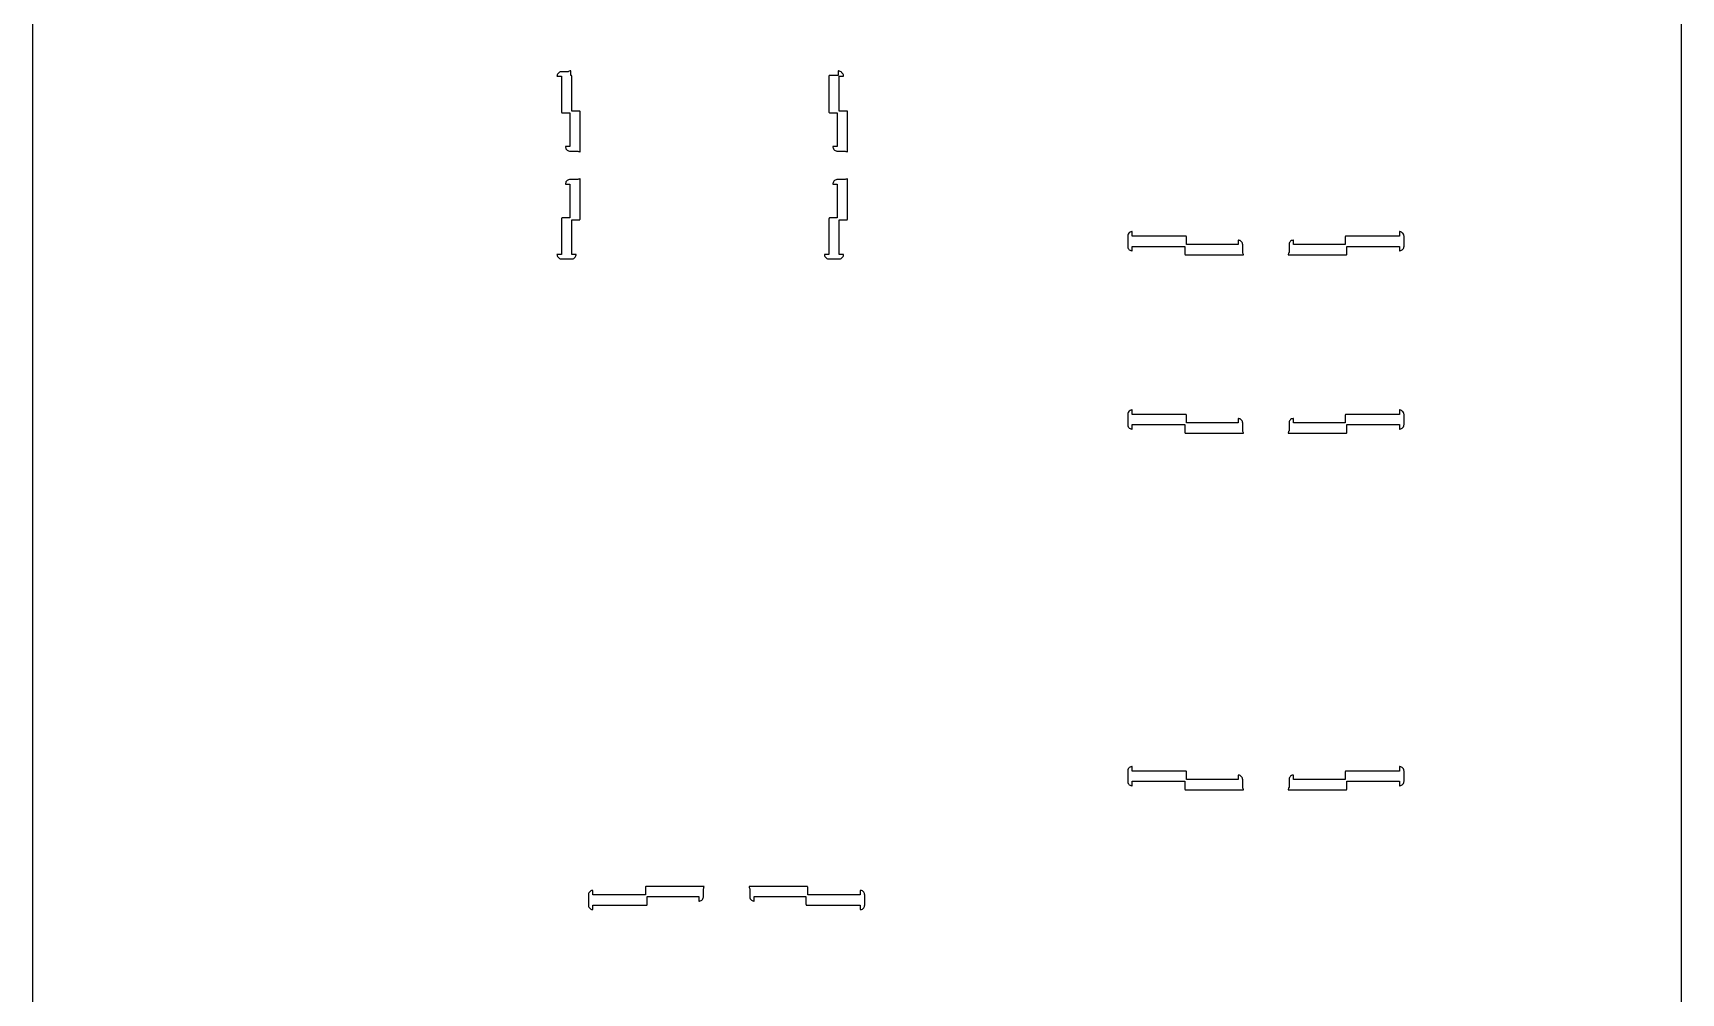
# Model space of a CAD drawing. Header units: millimetres. Extents: x 68 to 252, y 288 to 712.
# Drawn here: x 67.5 to 252.5, y 395.2 to 502.9 of the extents above; entities that cross this region are included whole.
import ezdxf

# ---------------------------------------------------------------- set-up
doc = ezdxf.new("R2010")
doc.units = ezdxf.units.MM

msp = doc.modelspace()

# ---------------------------------------------------------------- linework, layer by layer
for p, q in [((67.55, 287.55), (67.55, 712.45)), ((252.45, 712.45), (252.45, 287.55)), ((126.35, 498.11), (126.34, 498.06)), ((126.34, 498.06), (126.84, 498.06)), ((126.34, 498.06), (126.34, 498.06)), ((126.36, 498.21), (126.35, 498.11)), ((126.35, 498.11), (126.35, 498.11)), ((126.4, 498.3), (126.36, 498.21)), ((126.36, 498.21), (126.36, 498.21)), ((126.46, 498.38), (126.4, 498.3)), ((126.4, 498.3), (126.4, 498.3)), ((126.53, 498.45), (126.46, 498.38)), ((126.46, 498.38), (126.46, 498.38)), ((126.61, 498.5), (126.53, 498.45)), ((126.53, 498.45), (126.53, 498.45)), ((126.7, 498.54), (126.61, 498.5)), ((126.61, 498.5), (126.61, 498.5)), ((126.79, 498.56), (126.7, 498.54)), ((126.7, 498.54), (126.7, 498.54)), ((126.84, 498.56), (126.79, 498.56)), ((126.79, 498.56), (126.79, 498.56)), ((127.6, 498.56), (126.84, 498.56)), ((126.84, 498.06), (126.84, 494.06)), ((127.63, 498.59), (127.6, 498.56)), ((127.6, 498.56), (127.6, 498.56)), ((127.6, 498.56), (127.6, 498.56)), ((127.6, 498.56), (127.6, 498.56)), ((127.72, 498.63), (127.63, 498.59)), ((127.63, 498.59), (127.63, 498.59)), ((127.81, 498.65), (127.72, 498.63)), ((127.72, 498.63), (127.72, 498.63)), ((127.89, 498.66), (127.81, 498.65)), ((127.81, 498.65), (127.81, 498.65)), ((127.89, 498.16), (127.89, 498.66)), ((127.91, 498.16), (127.89, 498.16)), ((127.93, 498.16), (127.91, 498.16)), ((127.95, 498.15), (127.93, 498.16)), ((127.97, 498.13), (127.95, 498.15)), ((127.98, 498.12), (127.97, 498.13)), ((127.99, 498.1), (127.98, 498.12)), ((127.99, 498.08), (127.99, 498.1)), ((127.99, 498.06), (127.99, 498.08)), ((127.99, 494.16), (127.99, 498.06)), ((156.85, 498.1), (156.84, 498.08)), ((156.84, 498.08), (156.84, 498.06)), ((156.84, 498.06), (156.84, 494.06)), ((156.86, 498.12), (156.85, 498.1)), ((156.87, 498.13), (156.86, 498.12)), ((156.89, 498.15), (156.87, 498.13)), ((156.9, 498.16), (156.89, 498.15)), ((156.92, 498.16), (156.9, 498.16)), ((156.94, 498.16), (156.92, 498.16)), ((157.89, 498.16), (156.94, 498.16)), ((157.94, 498.66), (157.89, 498.66)), ((157.89, 498.66), (157.89, 498.16)), ((158.04, 498.64), (157.94, 498.66)), ((157.94, 498.66), (157.94, 498.66)), ((157.99, 498.06), (158.49, 498.06)), ((157.99, 494.16), (157.99, 498.06)), ((157.99, 498.06), (157.99, 498.06)), ((157.99, 498.06), (157.99, 498.06)), ((158.13, 498.6), (158.04, 498.64)), ((158.04, 498.64), (158.04, 498.64)), ((158.21, 498.55), (158.13, 498.6)), ((158.13, 498.6), (158.13, 498.6)), ((158.28, 498.48), (158.21, 498.55)), ((158.21, 498.55), (158.21, 498.55)), ((158.29, 498.46), (158.28, 498.48)), ((158.28, 498.48), (158.28, 498.48)), ((158.31, 498.45), (158.29, 498.46)), ((158.29, 498.46), (158.29, 498.46)), ((158.29, 498.46), (158.29, 498.46)), ((158.38, 498.38), (158.31, 498.45)), ((158.31, 498.45), (158.31, 498.45)), ((158.43, 498.3), (158.38, 498.38)), ((158.38, 498.38), (158.38, 498.38)), ((158.47, 498.21), (158.43, 498.3)), ((158.43, 498.3), (158.43, 498.3)), ((158.49, 498.11), (158.47, 498.21)), ((158.47, 498.21), (158.47, 498.21)), ((158.49, 498.06), (158.49, 498.11)), ((158.49, 498.11), (158.49, 498.11)), ((126.84, 494.06), (126.84, 494.04)), ((126.84, 494.04), (126.85, 494.03)), ((126.85, 494.03), (126.86, 494.01)), ((126.86, 494.01), (126.87, 493.99)), ((126.87, 493.99), (126.89, 493.98)), ((126.89, 493.98), (126.9, 493.97)), ((126.9, 493.97), (126.92, 493.97)), ((126.92, 493.97), (126.94, 493.96)), ((126.94, 493.96), (127.79, 493.96)), ((127.79, 493.96), (127.79, 490.16)), ((128.85, 494.16), (127.99, 494.16)), ((128.87, 494.16), (128.85, 494.16)), ((128.89, 494.16), (128.87, 494.16)), ((128.9, 494.15), (128.89, 494.16)), ((128.92, 494.13), (128.9, 494.15)), ((128.93, 494.12), (128.92, 494.13)), ((128.94, 494.1), (128.93, 494.12)), ((128.95, 494.08), (128.94, 494.1)), ((128.95, 494.06), (128.95, 494.08)), ((128.95, 489.59), (128.95, 494.06)), ((156.84, 494.06), (156.84, 494.04)), ((156.84, 494.04), (156.85, 494.03)), ((156.85, 494.03), (156.86, 494.01)), ((156.86, 494.01), (156.87, 493.99)), ((156.87, 493.99), (156.89, 493.98)), ((156.89, 493.98), (156.9, 493.97)), ((156.9, 493.97), (156.92, 493.97)), ((156.92, 493.97), (156.94, 493.96)), ((156.94, 493.96), (157.79, 493.96)), ((157.79, 493.96), (157.79, 490.16)), ((158.85, 494.16), (157.99, 494.16)), ((158.87, 494.16), (158.85, 494.16)), ((158.89, 494.16), (158.87, 494.16)), ((158.9, 494.15), (158.89, 494.16)), ((158.92, 494.13), (158.9, 494.15)), ((158.93, 494.12), (158.92, 494.13)), ((158.94, 494.1), (158.93, 494.12)), ((158.95, 494.08), (158.94, 494.1)), ((158.95, 494.06), (158.95, 494.08)), ((158.95, 489.59), (158.95, 494.06)), ((127.79, 490.16), (127.3, 490.16)), ((127.3, 490.16), (127.3, 490.12)), ((127.3, 490.12), (127.3, 490.12)), ((127.3, 490.12), (127.32, 490.02)), ((127.32, 490.02), (127.32, 490.02)), ((127.32, 490.02), (127.35, 489.93)), ((157.79, 490.16), (157.3, 490.16)), ((157.3, 490.16), (157.3, 490.12)), ((157.3, 490.12), (157.3, 490.12)), ((157.3, 490.12), (157.32, 490.02)), ((157.32, 490.02), (157.32, 490.02)), ((157.32, 490.02), (157.35, 489.93)), ((127.35, 489.93), (127.35, 489.93)), ((127.35, 489.93), (127.41, 489.85)), ((127.41, 489.85), (127.41, 489.85)), ((127.41, 489.85), (127.48, 489.78)), ((127.48, 489.78), (127.48, 489.78)), ((127.48, 489.78), (127.56, 489.72)), ((127.56, 489.72), (127.56, 489.72)), ((127.56, 489.72), (127.65, 489.69)), ((127.65, 489.69), (127.65, 489.69)), ((127.65, 489.69), (127.75, 489.67)), ((127.75, 489.67), (127.75, 489.67)), ((127.75, 489.67), (127.8, 489.66)), ((127.8, 489.66), (128.68, 489.66)), ((128.68, 489.66), (128.68, 489.66)), ((128.68, 489.66), (128.68, 489.66)), ((128.68, 489.66), (128.68, 489.66)), ((128.68, 489.66), (128.74, 489.63)), ((128.74, 489.63), (128.74, 489.63)), ((128.74, 489.63), (128.83, 489.6)), ((128.83, 489.6), (128.83, 489.6)), ((128.83, 489.6), (128.92, 489.58)), ((128.92, 489.58), (128.92, 489.58)), ((128.92, 489.58), (128.95, 489.59)), ((128.95, 489.59), (128.95, 489.59)), ((157.35, 489.93), (157.35, 489.93)), ((157.35, 489.93), (157.41, 489.85)), ((157.41, 489.85), (157.41, 489.85)), ((157.41, 489.85), (157.48, 489.78)), ((157.48, 489.78), (157.48, 489.78)), ((157.48, 489.78), (157.56, 489.72)), ((157.56, 489.72), (157.56, 489.72)), ((157.56, 489.72), (157.65, 489.69)), ((157.65, 489.69), (157.65, 489.69)), ((157.65, 489.69), (157.75, 489.67)), ((157.75, 489.67), (157.75, 489.67)), ((157.75, 489.67), (157.8, 489.66)), ((157.8, 489.66), (158.68, 489.66)), ((158.68, 489.66), (158.68, 489.66)), ((158.68, 489.66), (158.68, 489.66)), ((158.68, 489.66), (158.68, 489.66)), ((158.68, 489.66), (158.74, 489.63)), ((158.74, 489.63), (158.74, 489.63)), ((158.74, 489.63), (158.83, 489.6)), ((158.83, 489.6), (158.83, 489.6)), ((158.83, 489.6), (158.92, 489.58)), ((158.92, 489.58), (158.92, 489.58)), ((158.92, 489.58), (158.95, 489.59)), ((158.95, 489.59), (158.95, 489.59)), ((127.48, 486.35), (127.41, 486.28)), ((127.56, 486.4), (127.48, 486.35)), ((127.48, 486.35), (127.48, 486.35)), ((127.65, 486.44), (127.56, 486.4)), ((127.56, 486.4), (127.56, 486.4)), ((127.75, 486.46), (127.65, 486.44)), ((127.65, 486.44), (127.65, 486.44)), ((127.8, 486.46), (127.75, 486.46)), ((127.75, 486.46), (127.75, 486.46)), ((128.68, 486.46), (127.8, 486.46)), ((128.74, 486.5), (128.68, 486.46)), ((128.68, 486.46), (128.68, 486.46)), ((128.68, 486.46), (128.68, 486.46)), ((128.68, 486.46), (128.68, 486.46)), ((128.83, 486.53), (128.74, 486.5)), ((128.74, 486.5), (128.74, 486.5)), ((128.92, 486.54), (128.83, 486.53)), ((128.83, 486.53), (128.83, 486.53)), ((128.92, 486.54), (128.92, 486.54)), ((128.95, 486.54), (128.92, 486.54)), ((128.95, 482.06), (128.95, 486.54)), ((128.95, 486.54), (128.95, 486.54)), ((157.48, 486.35), (157.41, 486.28)), ((157.56, 486.4), (157.48, 486.35)), ((157.48, 486.35), (157.48, 486.35)), ((157.65, 486.44), (157.56, 486.4)), ((157.56, 486.4), (157.56, 486.4)), ((157.75, 486.46), (157.65, 486.44)), ((157.65, 486.44), (157.65, 486.44)), ((157.8, 486.46), (157.75, 486.46)), ((157.75, 486.46), (157.75, 486.46)), ((158.68, 486.46), (157.8, 486.46)), ((158.74, 486.5), (158.68, 486.46)), ((158.68, 486.46), (158.68, 486.46)), ((158.68, 486.46), (158.68, 486.46)), ((158.68, 486.46), (158.68, 486.46)), ((158.83, 486.53), (158.74, 486.5)), ((158.74, 486.5), (158.74, 486.5)), ((158.92, 486.54), (158.83, 486.53)), ((158.83, 486.53), (158.83, 486.53)), ((158.92, 486.54), (158.92, 486.54)), ((158.95, 486.54), (158.92, 486.54)), ((158.95, 482.06), (158.95, 486.54)), ((158.95, 486.54), (158.95, 486.54)), ((127.32, 486.11), (127.3, 486.01)), ((127.3, 486.01), (127.3, 486.01)), ((127.3, 486.01), (127.3, 485.96)), ((127.3, 485.96), (127.79, 485.96)), ((127.35, 486.2), (127.32, 486.11)), ((127.32, 486.11), (127.32, 486.11)), ((127.41, 486.28), (127.35, 486.2)), ((127.35, 486.2), (127.35, 486.2)), ((127.41, 486.28), (127.41, 486.28)), ((127.79, 485.96), (127.79, 482.16)), ((157.32, 486.11), (157.3, 486.01)), ((157.3, 486.01), (157.3, 486.01)), ((157.3, 486.01), (157.3, 485.96)), ((157.3, 485.96), (157.79, 485.96)), ((157.35, 486.2), (157.32, 486.11)), ((157.32, 486.11), (157.32, 486.11)), ((157.41, 486.28), (157.35, 486.2)), ((157.35, 486.2), (157.35, 486.2)), ((157.41, 486.28), (157.41, 486.28)), ((157.79, 485.96), (157.79, 482.16)), ((126.85, 482.1), (126.84, 482.08)), ((126.84, 482.08), (126.84, 482.06)), ((126.84, 482.06), (126.84, 478.06)), ((126.86, 482.12), (126.85, 482.1)), ((126.87, 482.13), (126.86, 482.12)), ((126.89, 482.15), (126.87, 482.13)), ((126.9, 482.16), (126.89, 482.15)), ((126.92, 482.16), (126.9, 482.16)), ((126.94, 482.16), (126.92, 482.16)), ((127.79, 482.16), (126.94, 482.16)), ((127.99, 478.06), (127.99, 481.96)), ((127.99, 481.96), (128.85, 481.96)), ((128.85, 481.96), (128.87, 481.97)), ((128.87, 481.97), (128.89, 481.97)), ((128.89, 481.97), (128.9, 481.98)), ((128.9, 481.98), (128.92, 481.99)), ((128.92, 481.99), (128.93, 482.01)), ((128.93, 482.01), (128.94, 482.03)), ((128.94, 482.03), (128.95, 482.04)), ((128.95, 482.04), (128.95, 482.06)), ((156.85, 482.1), (156.84, 482.08)), ((156.84, 482.08), (156.84, 482.06)), ((156.84, 482.06), (156.84, 478.06)), ((156.86, 482.12), (156.85, 482.1)), ((156.87, 482.13), (156.86, 482.12)), ((156.89, 482.15), (156.87, 482.13)), ((156.9, 482.16), (156.89, 482.15)), ((156.92, 482.16), (156.9, 482.16)), ((156.94, 482.16), (156.92, 482.16)), ((157.79, 482.16), (156.94, 482.16)), ((157.99, 478.06), (157.99, 481.96)), ((157.99, 481.96), (158.85, 481.96)), ((158.85, 481.96), (158.87, 481.97)), ((158.87, 481.97), (158.89, 481.97)), ((158.89, 481.97), (158.9, 481.98)), ((158.9, 481.98), (158.92, 481.99)), ((158.92, 481.99), (158.93, 482.01)), ((158.93, 482.01), (158.94, 482.03)), ((158.94, 482.03), (158.95, 482.04)), ((158.95, 482.04), (158.95, 482.06)), ((190.39, 480.27), (190.37, 480.18)), ((190.37, 480.18), (190.37, 480.18)), ((190.37, 480.18), (190.37, 480.13)), ((190.37, 480.13), (190.37, 478.98)), ((190.37, 478.98), (190.37, 478.93)), ((190.37, 478.93), (190.37, 478.93)), ((190.37, 478.93), (190.39, 478.83)), ((190.43, 480.36), (190.39, 480.27)), ((190.39, 480.27), (190.39, 480.27)), ((190.48, 480.45), (190.43, 480.36)), ((190.43, 480.36), (190.43, 480.36)), ((190.55, 480.51), (190.48, 480.45)), ((190.48, 480.45), (190.48, 480.45)), ((190.63, 480.57), (190.55, 480.51)), ((190.55, 480.51), (190.55, 480.51)), ((190.72, 480.61), (190.63, 480.57)), ((190.63, 480.57), (190.63, 480.57)), ((190.82, 480.63), (190.72, 480.61)), ((190.72, 480.61), (190.72, 480.61)), ((190.87, 480.63), (190.82, 480.63)), ((190.82, 480.63), (190.82, 480.63)), ((190.87, 480.13), (190.87, 480.63)), ((196.87, 480.13), (190.87, 480.13)), ((190.87, 478.48), (190.87, 478.98)), ((190.87, 478.98), (196.77, 478.98)), ((196.77, 478.98), (196.77, 478.12)), ((196.89, 480.13), (196.87, 480.13)), ((196.91, 480.12), (196.89, 480.13)), ((196.92, 480.11), (196.91, 480.12)), ((196.94, 480.1), (196.92, 480.11)), ((196.95, 480.09), (196.94, 480.1)), ((196.96, 480.07), (196.95, 480.09)), ((196.97, 480.05), (196.96, 480.07)), ((196.97, 480.03), (196.97, 480.05)), ((196.97, 479.18), (196.97, 480.03)), ((202.77, 479.18), (196.97, 479.18)), ((202.82, 479.67), (202.77, 479.68)), ((202.77, 479.68), (202.77, 479.18)), ((202.91, 479.65), (202.82, 479.67)), ((202.82, 479.67), (202.82, 479.67)), ((203, 479.62), (202.91, 479.65)), ((202.91, 479.65), (202.91, 479.65)), ((203.08, 479.56), (203, 479.62)), ((203, 479.62), (203, 479.62)), ((203.15, 479.49), (203.08, 479.56)), ((203.08, 479.56), (203.08, 479.56)), ((203.21, 479.41), (203.15, 479.49)), ((203.15, 479.49), (203.15, 479.49)), ((203.25, 479.32), (203.21, 479.41)), ((203.21, 479.41), (203.21, 479.41)), ((203.26, 479.22), (203.25, 479.32)), ((203.25, 479.32), (203.25, 479.32)), ((203.27, 479.18), (203.26, 479.22)), ((203.26, 479.22), (203.26, 479.22)), ((203.27, 478.3), (203.27, 479.18)), ((208.49, 479.32), (208.47, 479.22)), ((208.47, 479.22), (208.47, 479.22)), ((208.47, 479.22), (208.47, 479.18)), ((208.47, 479.18), (208.47, 478.3)), ((208.53, 479.41), (208.49, 479.32)), ((208.49, 479.32), (208.49, 479.32)), ((208.58, 479.49), (208.53, 479.41)), ((208.53, 479.41), (208.53, 479.41)), ((208.65, 479.56), (208.58, 479.49)), ((208.58, 479.49), (208.58, 479.49)), ((208.73, 479.62), (208.65, 479.56)), ((208.65, 479.56), (208.65, 479.56)), ((208.82, 479.65), (208.73, 479.62)), ((208.73, 479.62), (208.73, 479.62)), ((208.92, 479.67), (208.82, 479.65)), ((208.82, 479.65), (208.82, 479.65)), ((208.97, 479.68), (208.92, 479.67)), ((208.92, 479.67), (208.92, 479.67)), ((208.97, 479.18), (208.97, 479.68)), ((214.77, 479.18), (208.97, 479.18)), ((214.78, 480.07), (214.77, 480.05)), ((214.77, 480.05), (214.77, 480.03)), ((214.77, 480.03), (214.77, 479.18)), ((214.79, 480.09), (214.78, 480.07)), ((214.8, 480.1), (214.79, 480.09)), ((214.81, 480.11), (214.8, 480.1)), ((214.83, 480.12), (214.81, 480.11)), ((214.85, 480.13), (214.83, 480.12)), ((214.87, 480.13), (214.85, 480.13)), ((220.87, 480.13), (214.87, 480.13)), ((214.97, 478.12), (214.97, 478.98)), ((214.97, 478.98), (220.87, 478.98)), ((220.92, 480.63), (220.87, 480.63)), ((220.87, 480.63), (220.87, 480.13)), ((220.87, 478.98), (220.87, 478.48)), ((220.87, 478.98), (220.87, 478.98)), ((221.01, 480.61), (220.92, 480.63)), ((220.92, 480.63), (220.92, 480.63)), ((221.1, 480.57), (221.01, 480.61)), ((221.01, 480.61), (221.01, 480.61)), ((221.18, 480.51), (221.1, 480.57)), ((221.1, 480.57), (221.1, 480.57)), ((221.18, 480.51), (221.18, 480.51)), ((221.25, 480.45), (221.18, 480.51)), ((221.31, 480.36), (221.25, 480.45)), ((221.25, 480.45), (221.25, 480.45)), ((221.35, 480.27), (221.31, 480.36)), ((221.31, 480.36), (221.31, 480.36)), ((221.36, 480.18), (221.35, 480.27)), ((221.35, 480.27), (221.35, 480.27)), ((221.35, 478.83), (221.36, 478.93)), ((221.37, 480.13), (221.36, 480.18)), ((221.36, 480.18), (221.36, 480.18)), ((221.36, 478.93), (221.37, 478.98)), ((221.36, 478.93), (221.36, 478.93)), ((221.37, 478.98), (221.37, 480.13)), ((126.84, 478.06), (126.34, 478.06)), ((126.34, 478.06), (126.35, 478.02)), ((126.35, 478.02), (126.35, 478.02)), ((126.35, 478.02), (126.36, 477.92)), ((126.36, 477.92), (126.36, 477.92)), ((126.36, 477.92), (126.4, 477.83)), ((126.4, 477.83), (126.4, 477.83)), ((126.4, 477.83), (126.46, 477.75)), ((126.46, 477.75), (126.46, 477.75)), ((126.46, 477.75), (126.53, 477.68)), ((126.53, 477.68), (126.53, 477.68)), ((126.53, 477.68), (126.61, 477.62)), ((126.61, 477.62), (126.61, 477.62)), ((126.61, 477.62), (126.7, 477.59)), ((126.7, 477.59), (126.7, 477.59)), ((126.7, 477.59), (126.79, 477.57)), ((126.79, 477.57), (126.79, 477.57)), ((126.79, 477.57), (126.84, 477.57)), ((126.84, 478.06), (126.84, 478.06)), ((126.84, 478.06), (126.84, 478.06)), ((126.84, 477.57), (127.99, 477.57)), ((128.49, 478.06), (127.99, 478.06)), ((127.99, 478.06), (127.99, 478.06)), ((127.99, 477.57), (128.04, 477.57)), ((128.04, 477.57), (128.14, 477.59)), ((128.04, 477.57), (128.04, 477.57)), ((128.14, 477.59), (128.23, 477.62)), ((128.14, 477.59), (128.14, 477.59)), ((128.23, 477.62), (128.31, 477.68)), ((128.23, 477.62), (128.23, 477.62)), ((128.31, 477.68), (128.38, 477.75)), ((128.31, 477.68), (128.31, 477.68)), ((128.38, 477.75), (128.43, 477.83)), ((128.38, 477.75), (128.38, 477.75)), ((128.43, 477.83), (128.47, 477.92)), ((128.43, 477.83), (128.43, 477.83)), ((128.47, 477.92), (128.49, 478.02)), ((128.47, 477.92), (128.47, 477.92)), ((128.49, 478.02), (128.49, 478.06)), ((128.49, 478.02), (128.49, 478.02)), ((156.84, 478.06), (156.34, 478.06)), ((156.34, 478.06), (156.35, 478.02)), ((156.35, 478.02), (156.35, 478.02)), ((156.35, 478.02), (156.36, 477.92)), ((156.36, 477.92), (156.36, 477.92)), ((156.36, 477.92), (156.4, 477.83)), ((156.4, 477.83), (156.4, 477.83)), ((156.4, 477.83), (156.46, 477.75)), ((156.46, 477.75), (156.46, 477.75)), ((156.46, 477.75), (156.53, 477.68)), ((156.53, 477.68), (156.53, 477.68)), ((156.53, 477.68), (156.61, 477.62)), ((156.61, 477.62), (156.61, 477.62)), ((156.61, 477.62), (156.7, 477.59)), ((156.7, 477.59), (156.7, 477.59)), ((156.7, 477.59), (156.79, 477.57)), ((156.79, 477.57), (156.79, 477.57)), ((156.79, 477.57), (156.84, 477.57)), ((156.84, 478.06), (156.84, 478.06)), ((156.84, 477.57), (157.99, 477.57)), ((158.49, 478.06), (157.99, 478.06)), ((157.99, 478.06), (157.99, 478.06)), ((157.99, 477.57), (158.04, 477.57)), ((158.04, 477.57), (158.14, 477.59)), ((158.04, 477.57), (158.04, 477.57)), ((158.14, 477.59), (158.23, 477.62)), ((158.14, 477.59), (158.14, 477.59)), ((158.23, 477.62), (158.31, 477.68)), ((158.23, 477.62), (158.23, 477.62)), ((158.31, 477.68), (158.38, 477.75)), ((158.31, 477.68), (158.31, 477.68)), ((158.38, 477.75), (158.43, 477.83)), ((158.38, 477.75), (158.38, 477.75)), ((158.43, 477.83), (158.47, 477.92)), ((158.43, 477.83), (158.43, 477.83)), ((158.47, 477.92), (158.49, 478.02)), ((158.47, 477.92), (158.47, 477.92)), ((158.49, 478.02), (158.49, 478.06)), ((158.49, 478.06), (158.49, 478.06)), ((158.49, 478.02), (158.49, 478.02)), ((190.39, 478.83), (190.39, 478.83)), ((190.39, 478.83), (190.43, 478.74)), ((190.43, 478.74), (190.43, 478.74)), ((190.43, 478.74), (190.48, 478.66)), ((190.48, 478.66), (190.48, 478.66)), ((190.48, 478.66), (190.55, 478.59)), ((190.55, 478.59), (190.55, 478.59)), ((190.55, 478.59), (190.63, 478.54)), ((190.63, 478.54), (190.63, 478.54)), ((190.63, 478.54), (190.72, 478.5)), ((190.72, 478.5), (190.72, 478.5)), ((190.72, 478.5), (190.82, 478.48)), ((190.82, 478.48), (190.82, 478.48)), ((190.82, 478.48), (190.87, 478.48)), ((190.87, 478.48), (190.87, 478.48)), ((196.77, 478.12), (196.77, 478.1)), ((196.77, 478.1), (196.78, 478.09)), ((196.78, 478.09), (196.79, 478.07)), ((196.79, 478.07), (196.8, 478.05)), ((196.8, 478.05), (196.81, 478.04)), ((196.81, 478.04), (196.83, 478.03)), ((196.83, 478.03), (196.85, 478.03)), ((196.85, 478.03), (196.87, 478.02)), ((196.87, 478.02), (203.35, 478.02)), ((203.3, 478.23), (203.27, 478.3)), ((203.27, 478.3), (203.27, 478.3)), ((203.27, 478.3), (203.27, 478.3)), ((203.27, 478.3), (203.27, 478.3)), ((203.33, 478.14), (203.3, 478.23)), ((203.3, 478.23), (203.3, 478.23)), ((203.35, 478.05), (203.33, 478.14)), ((203.33, 478.14), (203.33, 478.14)), ((203.35, 478.02), (203.35, 478.05)), ((203.35, 478.05), (203.35, 478.05)), ((203.35, 478.02), (203.35, 478.02)), ((208.4, 478.14), (208.39, 478.05)), ((208.39, 478.05), (208.39, 478.05)), ((208.39, 478.05), (208.39, 478.02)), ((208.39, 478.02), (208.39, 478.02)), ((208.39, 478.02), (214.87, 478.02)), ((208.43, 478.23), (208.4, 478.14)), ((208.4, 478.14), (208.4, 478.14)), ((208.47, 478.3), (208.43, 478.23)), ((208.43, 478.23), (208.43, 478.23)), ((208.47, 478.3), (208.47, 478.3)), ((208.47, 478.3), (208.47, 478.3)), ((208.47, 478.3), (208.47, 478.3)), ((214.87, 478.02), (214.89, 478.03)), ((214.89, 478.03), (214.91, 478.03)), ((214.91, 478.03), (214.92, 478.04)), ((214.92, 478.04), (214.94, 478.05)), ((214.94, 478.05), (214.95, 478.07)), ((214.95, 478.07), (214.96, 478.09)), ((214.96, 478.09), (214.97, 478.1)), ((214.97, 478.1), (214.97, 478.12)), ((220.87, 478.48), (220.92, 478.48)), ((220.92, 478.48), (221.01, 478.5)), ((220.92, 478.48), (220.92, 478.48)), ((221.01, 478.5), (221.1, 478.54)), ((221.01, 478.5), (221.01, 478.5)), ((221.1, 478.54), (221.18, 478.59)), ((221.1, 478.54), (221.1, 478.54)), ((221.18, 478.59), (221.25, 478.66)), ((221.18, 478.59), (221.18, 478.59)), ((221.25, 478.66), (221.31, 478.74)), ((221.25, 478.66), (221.25, 478.66)), ((221.31, 478.74), (221.35, 478.83)), ((221.31, 478.74), (221.31, 478.74)), ((221.35, 478.83), (221.35, 478.83)), ((190.48, 460.45), (190.43, 460.36)), ((190.55, 460.51), (190.48, 460.45)), ((190.48, 460.45), (190.48, 460.45)), ((190.63, 460.57), (190.55, 460.51)), ((190.55, 460.51), (190.55, 460.51)), ((190.72, 460.61), (190.63, 460.57)), ((190.63, 460.57), (190.63, 460.57)), ((190.82, 460.63), (190.72, 460.61)), ((190.72, 460.61), (190.72, 460.61)), ((190.87, 460.63), (190.82, 460.63)), ((190.82, 460.63), (190.82, 460.63)), ((190.87, 460.13), (190.87, 460.63)), ((220.87, 460.63), (220.87, 460.13)), ((220.92, 460.63), (220.87, 460.63)), ((220.87, 460.63), (220.87, 460.63)), ((221.01, 460.61), (220.92, 460.63)), ((220.92, 460.63), (220.92, 460.63)), ((221.1, 460.57), (221.01, 460.61)), ((221.01, 460.61), (221.01, 460.61)), ((221.18, 460.51), (221.1, 460.57)), ((221.1, 460.57), (221.1, 460.57)), ((221.18, 460.51), (221.18, 460.51)), ((221.25, 460.45), (221.18, 460.51)), ((221.31, 460.36), (221.25, 460.45)), ((221.25, 460.45), (221.25, 460.45)), ((190.39, 460.27), (190.37, 460.18)), ((190.37, 460.18), (190.37, 460.18)), ((190.37, 460.18), (190.37, 460.13)), ((190.37, 460.13), (190.37, 458.98)), ((190.37, 458.98), (190.37, 458.93)), ((190.37, 458.93), (190.37, 458.93)), ((190.37, 458.93), (190.39, 458.83)), ((190.43, 460.36), (190.39, 460.27)), ((190.39, 460.27), (190.39, 460.27)), ((190.39, 458.83), (190.39, 458.83)), ((190.39, 458.83), (190.43, 458.74)), ((190.43, 460.36), (190.43, 460.36)), ((190.43, 458.74), (190.43, 458.74)), ((190.43, 458.74), (190.48, 458.66)), ((190.48, 458.66), (190.48, 458.66)), ((190.48, 458.66), (190.55, 458.59)), ((190.55, 458.59), (190.55, 458.59)), ((190.55, 458.59), (190.63, 458.54)), ((196.87, 460.13), (190.87, 460.13)), ((190.87, 458.48), (190.87, 458.98)), ((190.87, 458.98), (196.77, 458.98)), ((196.77, 458.98), (196.77, 458.12)), ((196.89, 460.13), (196.87, 460.13)), ((196.91, 460.12), (196.89, 460.13)), ((196.92, 460.11), (196.91, 460.12)), ((196.94, 460.1), (196.92, 460.11)), ((196.95, 460.09), (196.94, 460.1)), ((196.96, 460.07), (196.95, 460.09)), ((196.97, 460.05), (196.96, 460.07)), ((196.97, 460.03), (196.97, 460.05)), ((196.97, 459.18), (196.97, 460.03)), ((202.77, 459.18), (196.97, 459.18)), ((202.77, 459.68), (202.77, 459.18)), ((202.82, 459.67), (202.77, 459.68)), ((202.77, 459.68), (202.77, 459.68)), ((202.91, 459.65), (202.82, 459.67)), ((202.82, 459.67), (202.82, 459.67)), ((203, 459.62), (202.91, 459.65)), ((202.91, 459.65), (202.91, 459.65)), ((203.08, 459.56), (203, 459.62)), ((203, 459.62), (203, 459.62)), ((203.15, 459.49), (203.08, 459.56)), ((203.08, 459.56), (203.08, 459.56)), ((203.21, 459.41), (203.15, 459.49)), ((203.15, 459.49), (203.15, 459.49)), ((203.25, 459.32), (203.21, 459.41)), ((203.21, 459.41), (203.21, 459.41)), ((203.26, 459.22), (203.25, 459.32)), ((203.25, 459.32), (203.25, 459.32)), ((203.27, 459.18), (203.26, 459.22)), ((203.26, 459.22), (203.26, 459.22)), ((203.27, 458.3), (203.27, 459.18)), ((208.49, 459.32), (208.47, 459.22)), ((208.47, 459.22), (208.47, 459.22)), ((208.47, 459.22), (208.47, 459.18)), ((208.47, 459.18), (208.47, 458.3)), ((208.53, 459.41), (208.49, 459.32)), ((208.49, 459.32), (208.49, 459.32)), ((208.58, 459.49), (208.53, 459.41)), ((208.53, 459.41), (208.53, 459.41)), ((208.65, 459.56), (208.58, 459.49)), ((208.58, 459.49), (208.58, 459.49)), ((208.73, 459.62), (208.65, 459.56)), ((208.65, 459.56), (208.65, 459.56)), ((208.82, 459.65), (208.73, 459.62)), ((208.73, 459.62), (208.73, 459.62)), ((208.92, 459.67), (208.82, 459.65)), ((208.82, 459.65), (208.82, 459.65)), ((208.97, 459.68), (208.92, 459.67)), ((208.92, 459.67), (208.92, 459.67)), ((208.97, 459.18), (208.97, 459.68)), ((214.77, 459.18), (208.97, 459.18)), ((214.78, 460.07), (214.77, 460.05)), ((214.77, 460.05), (214.77, 460.03)), ((214.77, 460.03), (214.77, 459.18)), ((214.79, 460.09), (214.78, 460.07)), ((214.8, 460.1), (214.79, 460.09)), ((214.81, 460.11), (214.8, 460.1)), ((214.83, 460.12), (214.81, 460.11)), ((214.85, 460.13), (214.83, 460.12)), ((214.87, 460.13), (214.85, 460.13)), ((220.87, 460.13), (214.87, 460.13)), ((214.97, 458.12), (214.97, 458.98)), ((214.97, 458.98), (220.87, 458.98)), ((220.87, 458.98), (220.87, 458.48)), ((221.1, 458.54), (221.18, 458.59)), ((221.18, 458.59), (221.25, 458.66)), ((221.18, 458.59), (221.18, 458.59)), ((221.25, 458.66), (221.31, 458.74)), ((221.25, 458.66), (221.25, 458.66)), ((221.35, 460.27), (221.31, 460.36)), ((221.31, 460.36), (221.31, 460.36)), ((221.31, 458.74), (221.35, 458.83)), ((221.31, 458.74), (221.31, 458.74)), ((221.36, 460.18), (221.35, 460.27)), ((221.35, 460.27), (221.35, 460.27)), ((221.35, 458.83), (221.36, 458.93)), ((221.35, 458.83), (221.35, 458.83)), ((221.37, 460.13), (221.36, 460.18)), ((221.36, 460.18), (221.36, 460.18)), ((221.36, 458.93), (221.37, 458.98)), ((221.36, 458.93), (221.36, 458.93)), ((221.37, 458.98), (221.37, 460.13)), ((190.63, 458.54), (190.63, 458.54)), ((190.63, 458.54), (190.72, 458.5)), ((190.72, 458.5), (190.72, 458.5)), ((190.72, 458.5), (190.82, 458.48)), ((190.82, 458.48), (190.82, 458.48)), ((190.82, 458.48), (190.87, 458.48)), ((196.77, 458.12), (196.77, 458.1)), ((196.77, 458.1), (196.78, 458.09)), ((196.78, 458.09), (196.79, 458.07)), ((196.79, 458.07), (196.8, 458.05)), ((196.8, 458.05), (196.81, 458.04)), ((196.81, 458.04), (196.83, 458.03)), ((196.83, 458.03), (196.85, 458.03)), ((196.85, 458.03), (196.87, 458.02)), ((196.87, 458.02), (203.35, 458.02)), ((203.3, 458.23), (203.27, 458.3)), ((203.27, 458.3), (203.27, 458.3)), ((203.27, 458.3), (203.27, 458.3)), ((203.27, 458.3), (203.27, 458.3)), ((203.33, 458.14), (203.3, 458.23)), ((203.3, 458.23), (203.3, 458.23)), ((203.35, 458.05), (203.33, 458.14)), ((203.33, 458.14), (203.33, 458.14)), ((203.35, 458.02), (203.35, 458.05)), ((203.35, 458.05), (203.35, 458.05)), ((203.35, 458.02), (203.35, 458.02)), ((208.4, 458.14), (208.39, 458.05)), ((208.39, 458.05), (208.39, 458.05)), ((208.39, 458.05), (208.39, 458.02)), ((208.39, 458.02), (208.39, 458.02)), ((208.39, 458.02), (214.87, 458.02)), ((208.43, 458.23), (208.4, 458.14)), ((208.4, 458.14), (208.4, 458.14)), ((208.47, 458.3), (208.43, 458.23)), ((208.43, 458.23), (208.43, 458.23)), ((208.47, 458.3), (208.47, 458.3)), ((208.47, 458.3), (208.47, 458.3)), ((208.47, 458.3), (208.47, 458.3)), ((214.87, 458.02), (214.89, 458.03)), ((214.89, 458.03), (214.91, 458.03)), ((214.91, 458.03), (214.92, 458.04)), ((214.92, 458.04), (214.94, 458.05)), ((214.94, 458.05), (214.95, 458.07)), ((214.95, 458.07), (214.96, 458.09)), ((214.96, 458.09), (214.97, 458.1)), ((214.97, 458.1), (214.97, 458.12)), ((220.87, 458.48), (220.92, 458.48)), ((220.92, 458.48), (221.01, 458.5)), ((220.92, 458.48), (220.92, 458.48)), ((221.01, 458.5), (221.1, 458.54)), ((221.01, 458.5), (221.01, 458.5)), ((221.1, 458.54), (221.1, 458.54)), ((190.39, 420.27), (190.37, 420.18)), ((190.37, 420.18), (190.37, 420.18)), ((190.37, 420.18), (190.37, 420.13)), ((190.37, 420.13), (190.37, 418.98)), ((190.43, 420.36), (190.39, 420.27)), ((190.39, 420.27), (190.39, 420.27)), ((190.48, 420.45), (190.43, 420.36)), ((190.43, 420.36), (190.43, 420.36)), ((190.55, 420.51), (190.48, 420.45)), ((190.48, 420.45), (190.48, 420.45)), ((190.63, 420.57), (190.55, 420.51)), ((190.55, 420.51), (190.55, 420.51)), ((190.72, 420.61), (190.63, 420.57)), ((190.63, 420.57), (190.63, 420.57)), ((190.82, 420.63), (190.72, 420.61)), ((190.72, 420.61), (190.72, 420.61)), ((190.87, 420.63), (190.82, 420.63)), ((190.82, 420.63), (190.82, 420.63)), ((190.87, 420.13), (190.87, 420.63)), ((196.87, 420.13), (190.87, 420.13)), ((196.89, 420.13), (196.87, 420.13)), ((196.91, 420.12), (196.89, 420.13)), ((196.92, 420.11), (196.91, 420.12)), ((196.94, 420.1), (196.92, 420.11)), ((196.95, 420.09), (196.94, 420.1)), ((196.96, 420.07), (196.95, 420.09)), ((196.97, 420.05), (196.96, 420.07)), ((196.97, 420.03), (196.97, 420.05)), ((196.97, 419.18), (196.97, 420.03)), ((214.78, 420.07), (214.77, 420.05)), ((214.77, 420.05), (214.77, 420.03)), ((214.77, 420.03), (214.77, 419.18)), ((214.79, 420.09), (214.78, 420.07)), ((214.8, 420.1), (214.79, 420.09)), ((214.81, 420.11), (214.8, 420.1)), ((214.83, 420.12), (214.81, 420.11)), ((214.85, 420.13), (214.83, 420.12)), ((214.87, 420.13), (214.85, 420.13)), ((220.87, 420.13), (214.87, 420.13)), ((220.92, 420.63), (220.87, 420.63)), ((220.87, 420.63), (220.87, 420.13)), ((221.01, 420.61), (220.92, 420.63)), ((220.92, 420.63), (220.92, 420.63)), ((221.1, 420.57), (221.01, 420.61)), ((221.01, 420.61), (221.01, 420.61)), ((221.18, 420.51), (221.1, 420.57)), ((221.1, 420.57), (221.1, 420.57)), ((221.18, 420.51), (221.18, 420.51)), ((221.25, 420.45), (221.18, 420.51)), ((221.31, 420.36), (221.25, 420.45)), ((221.25, 420.45), (221.25, 420.45)), ((221.35, 420.27), (221.31, 420.36)), ((221.31, 420.36), (221.31, 420.36)), ((221.36, 420.18), (221.35, 420.27)), ((221.35, 420.27), (221.35, 420.27)), ((221.37, 420.13), (221.36, 420.18)), ((221.36, 420.18), (221.36, 420.18)), ((221.37, 418.98), (221.37, 420.13)), ((190.37, 418.98), (190.37, 418.93)), ((190.37, 418.93), (190.37, 418.93)), ((190.37, 418.93), (190.39, 418.83)), ((190.39, 418.83), (190.39, 418.83)), ((190.39, 418.83), (190.43, 418.74)), ((190.43, 418.74), (190.43, 418.74)), ((190.43, 418.74), (190.48, 418.66)), ((190.48, 418.66), (190.48, 418.66)), ((190.48, 418.66), (190.55, 418.59)), ((190.55, 418.59), (190.55, 418.59)), ((190.55, 418.59), (190.63, 418.54)), ((190.63, 418.54), (190.63, 418.54)), ((190.63, 418.54), (190.72, 418.5)), ((190.72, 418.5), (190.72, 418.5)), ((190.72, 418.5), (190.82, 418.48)), ((190.82, 418.48), (190.82, 418.48)), ((190.82, 418.48), (190.87, 418.48)), ((190.87, 418.48), (190.87, 418.98)), ((190.87, 418.98), (196.77, 418.98)), ((190.87, 418.48), (190.87, 418.48)), ((196.77, 418.98), (196.77, 418.12)), ((196.77, 418.12), (196.77, 418.1)), ((196.77, 418.1), (196.78, 418.09)), ((196.78, 418.09), (196.79, 418.07)), ((196.79, 418.07), (196.8, 418.05)), ((196.8, 418.05), (196.81, 418.04)), ((196.81, 418.04), (196.83, 418.03)), ((196.83, 418.03), (196.85, 418.03)), ((196.85, 418.03), (196.87, 418.02)), ((196.87, 418.02), (203.35, 418.02)), ((202.77, 419.18), (196.97, 419.18)), ((202.82, 419.67), (202.77, 419.68)), ((202.77, 419.68), (202.77, 419.18)), ((202.91, 419.65), (202.82, 419.67)), ((202.82, 419.67), (202.82, 419.67)), ((203, 419.62), (202.91, 419.65)), ((202.91, 419.65), (202.91, 419.65)), ((203.08, 419.56), (203, 419.62)), ((203, 419.62), (203, 419.62)), ((203.15, 419.49), (203.08, 419.56)), ((203.08, 419.56), (203.08, 419.56)), ((203.21, 419.41), (203.15, 419.49)), ((203.15, 419.49), (203.15, 419.49)), ((203.25, 419.32), (203.21, 419.41)), ((203.21, 419.41), (203.21, 419.41)), ((203.26, 419.22), (203.25, 419.32)), ((203.25, 419.32), (203.25, 419.32)), ((203.27, 419.18), (203.26, 419.22)), ((203.26, 419.22), (203.26, 419.22)), ((203.27, 418.3), (203.27, 419.18)), ((203.3, 418.23), (203.27, 418.3)), ((203.27, 418.3), (203.27, 418.3)), ((203.27, 418.3), (203.27, 418.3)), ((203.27, 418.3), (203.27, 418.3)), ((203.33, 418.14), (203.3, 418.23)), ((203.3, 418.23), (203.3, 418.23)), ((203.35, 418.05), (203.33, 418.14)), ((203.33, 418.14), (203.33, 418.14)), ((203.35, 418.02), (203.35, 418.05)), ((203.35, 418.05), (203.35, 418.05)), ((203.35, 418.02), (203.35, 418.02)), ((208.4, 418.14), (208.39, 418.05)), ((208.39, 418.05), (208.39, 418.05)), ((208.39, 418.05), (208.39, 418.02)), ((208.39, 418.02), (208.39, 418.02)), ((208.39, 418.02), (214.87, 418.02)), ((208.43, 418.23), (208.4, 418.14)), ((208.4, 418.14), (208.4, 418.14)), ((208.47, 418.3), (208.43, 418.23)), ((208.43, 418.23), (208.43, 418.23)), ((208.49, 419.32), (208.47, 419.22)), ((208.47, 419.22), (208.47, 419.22)), ((208.47, 419.22), (208.47, 419.18)), ((208.47, 419.18), (208.47, 418.3)), ((208.47, 418.3), (208.47, 418.3)), ((208.47, 418.3), (208.47, 418.3)), ((208.47, 418.3), (208.47, 418.3)), ((208.53, 419.41), (208.49, 419.32)), ((208.49, 419.32), (208.49, 419.32)), ((208.58, 419.49), (208.53, 419.41)), ((208.53, 419.41), (208.53, 419.41)), ((208.65, 419.56), (208.58, 419.49)), ((208.58, 419.49), (208.58, 419.49)), ((208.73, 419.62), (208.65, 419.56)), ((208.65, 419.56), (208.65, 419.56)), ((208.82, 419.65), (208.73, 419.62)), ((208.73, 419.62), (208.73, 419.62)), ((208.92, 419.67), (208.82, 419.65)), ((208.82, 419.65), (208.82, 419.65)), ((208.97, 419.68), (208.92, 419.67)), ((208.92, 419.67), (208.92, 419.67)), ((208.97, 419.18), (208.97, 419.68)), ((214.77, 419.18), (208.97, 419.18)), ((214.87, 418.02), (214.89, 418.03)), ((214.89, 418.03), (214.91, 418.03)), ((214.91, 418.03), (214.92, 418.04)), ((214.92, 418.04), (214.94, 418.05)), ((214.94, 418.05), (214.95, 418.07)), ((214.95, 418.07), (214.96, 418.09)), ((214.96, 418.09), (214.97, 418.1)), ((214.97, 418.12), (214.97, 418.98)), ((214.97, 418.98), (220.87, 418.98)), ((214.97, 418.1), (214.97, 418.12)), ((220.87, 418.98), (220.87, 418.48)), ((220.87, 418.98), (220.87, 418.98)), ((220.87, 418.48), (220.92, 418.48)), ((220.92, 418.48), (221.01, 418.5)), ((220.92, 418.48), (220.92, 418.48)), ((221.01, 418.5), (221.1, 418.54)), ((221.01, 418.5), (221.01, 418.5)), ((221.1, 418.54), (221.18, 418.59)), ((221.1, 418.54), (221.1, 418.54)), ((221.18, 418.59), (221.25, 418.66)), ((221.18, 418.59), (221.18, 418.59)), ((221.25, 418.66), (221.31, 418.74)), ((221.25, 418.66), (221.25, 418.66)), ((221.31, 418.74), (221.35, 418.83)), ((221.31, 418.74), (221.31, 418.74)), ((221.35, 418.83), (221.36, 418.93)), ((221.35, 418.83), (221.35, 418.83)), ((221.36, 418.93), (221.37, 418.98)), ((221.36, 418.93), (221.36, 418.93)), ((136.28, 407.13), (136.27, 407.11)), ((136.27, 407.11), (136.27, 407.09)), ((136.27, 407.09), (136.27, 406.24)), ((136.3, 407.16), (136.28, 407.15)), ((136.28, 407.15), (136.28, 407.13)), ((136.31, 407.17), (136.3, 407.16)), ((136.33, 407.18), (136.31, 407.17)), ((136.35, 407.19), (136.33, 407.18)), ((136.37, 407.19), (136.35, 407.19)), ((142.85, 407.19), (136.37, 407.19)), ((142.77, 406.92), (142.8, 406.99)), ((142.77, 406.04), (142.77, 406.92)), ((142.77, 406.92), (142.77, 406.92)), ((142.77, 406.92), (142.77, 406.92)), ((142.77, 406.92), (142.77, 406.92)), ((142.8, 406.99), (142.83, 407.08)), ((142.8, 406.99), (142.8, 406.99)), ((142.83, 407.08), (142.85, 407.17)), ((142.83, 407.08), (142.83, 407.08)), ((142.85, 407.17), (142.85, 407.19)), ((142.85, 407.19), (142.85, 407.19)), ((142.85, 407.17), (142.85, 407.17)), ((154.37, 407.19), (147.89, 407.19)), ((147.89, 407.19), (147.89, 407.19)), ((147.89, 407.19), (147.89, 407.17)), ((147.89, 407.17), (147.89, 407.17)), ((147.89, 407.17), (147.9, 407.08)), ((147.9, 407.08), (147.9, 407.08)), ((147.9, 407.08), (147.93, 406.99)), ((147.93, 406.99), (147.93, 406.99)), ((147.93, 406.99), (147.97, 406.92)), ((147.97, 406.92), (147.97, 406.92)), ((147.97, 406.92), (147.97, 406.92)), ((147.97, 406.92), (147.97, 406.92)), ((147.97, 406.92), (147.97, 406.04)), ((154.39, 407.19), (154.37, 407.19)), ((154.41, 407.18), (154.39, 407.19)), ((154.42, 407.17), (154.41, 407.18)), ((154.44, 407.16), (154.42, 407.17)), ((154.45, 407.15), (154.44, 407.16)), ((154.46, 407.13), (154.45, 407.15)), ((154.47, 407.11), (154.46, 407.13)), ((154.47, 407.09), (154.47, 407.11)), ((154.47, 406.24), (154.47, 407.09)), ((129.89, 406.38), (129.87, 406.29)), ((129.87, 406.29), (129.87, 406.29)), ((129.87, 406.29), (129.87, 406.24)), ((129.87, 406.24), (129.87, 405.09)), ((129.87, 405.09), (129.87, 405.04)), ((129.87, 405.04), (129.87, 405.04)), ((129.87, 405.04), (129.89, 404.94)), ((129.93, 406.47), (129.89, 406.38)), ((129.89, 406.38), (129.89, 406.38)), ((129.89, 404.94), (129.89, 404.94)), ((129.89, 404.94), (129.93, 404.85)), ((129.98, 406.56), (129.93, 406.47)), ((129.93, 406.47), (129.93, 406.47)), ((130.05, 406.62), (129.98, 406.56)), ((129.98, 406.56), (129.98, 406.56)), ((130.13, 406.68), (130.05, 406.62)), ((130.05, 406.62), (130.05, 406.62)), ((130.22, 406.72), (130.13, 406.68)), ((130.13, 406.68), (130.13, 406.68)), ((130.32, 406.74), (130.22, 406.72)), ((130.22, 406.72), (130.22, 406.72)), ((130.37, 406.74), (130.32, 406.74)), ((130.32, 406.74), (130.32, 406.74)), ((130.37, 406.24), (130.37, 406.74)), ((136.27, 406.24), (130.37, 406.24)), ((130.37, 404.59), (130.37, 405.09)), ((130.37, 405.09), (136.37, 405.09)), ((136.37, 405.09), (136.39, 405.09)), ((136.39, 405.09), (136.41, 405.09)), ((136.41, 405.09), (136.42, 405.1)), ((136.42, 405.1), (136.44, 405.12)), ((136.44, 405.12), (136.45, 405.13)), ((136.45, 405.13), (136.46, 405.15)), ((136.46, 405.15), (136.47, 405.17)), ((136.47, 405.19), (136.47, 406.04)), ((136.47, 406.04), (142.27, 406.04)), ((136.47, 405.17), (136.47, 405.19)), ((142.27, 406.04), (142.27, 405.54)), ((142.27, 405.54), (142.32, 405.54)), ((142.32, 405.54), (142.41, 405.56)), ((142.32, 405.54), (142.32, 405.54)), ((142.41, 405.56), (142.5, 405.6)), ((142.41, 405.56), (142.41, 405.56)), ((142.5, 405.6), (142.58, 405.65)), ((142.5, 405.6), (142.5, 405.6)), ((142.58, 405.65), (142.65, 405.72)), ((142.58, 405.65), (142.58, 405.65)), ((142.65, 405.72), (142.71, 405.8)), ((142.65, 405.72), (142.65, 405.72)), ((142.71, 405.8), (142.75, 405.89)), ((142.71, 405.8), (142.71, 405.8)), ((142.75, 405.89), (142.76, 405.99)), ((142.75, 405.89), (142.75, 405.89)), ((142.76, 405.99), (142.77, 406.04)), ((142.76, 405.99), (142.76, 405.99)), ((147.97, 406.04), (147.97, 405.99)), ((147.97, 405.99), (147.97, 405.99)), ((147.97, 405.99), (147.99, 405.89)), ((147.99, 405.89), (147.99, 405.89)), ((147.99, 405.89), (148.03, 405.8)), ((148.03, 405.8), (148.03, 405.8)), ((148.03, 405.8), (148.08, 405.72)), ((148.08, 405.72), (148.08, 405.72)), ((148.08, 405.72), (148.15, 405.65)), ((148.15, 405.65), (148.15, 405.65)), ((148.15, 405.65), (148.23, 405.6)), ((148.23, 405.6), (148.23, 405.6)), ((148.23, 405.6), (148.32, 405.56)), ((148.32, 405.56), (148.32, 405.56)), ((148.32, 405.56), (148.42, 405.54)), ((148.42, 405.54), (148.42, 405.54)), ((148.42, 405.54), (148.47, 405.54)), ((148.47, 405.54), (148.47, 406.04)), ((148.47, 406.04), (154.27, 406.04)), ((148.47, 405.54), (148.47, 405.54)), ((154.27, 406.04), (154.27, 405.19)), ((154.27, 405.19), (154.27, 405.17)), ((154.27, 405.17), (154.28, 405.15)), ((154.28, 405.15), (154.28, 405.13)), ((154.28, 405.13), (154.3, 405.12)), ((154.3, 405.12), (154.31, 405.1)), ((154.31, 405.1), (154.33, 405.09)), ((154.33, 405.09), (154.35, 405.09)), ((154.35, 405.09), (154.37, 405.09)), ((154.37, 405.09), (160.37, 405.09)), ((160.37, 406.24), (154.47, 406.24)), ((160.42, 406.74), (160.37, 406.74)), ((160.37, 406.74), (160.37, 406.24)), ((160.37, 405.09), (160.37, 404.59)), ((160.51, 406.72), (160.42, 406.74)), ((160.42, 406.74), (160.42, 406.74)), ((160.6, 406.68), (160.51, 406.72)), ((160.51, 406.72), (160.51, 406.72)), ((160.68, 406.62), (160.6, 406.68)), ((160.6, 406.68), (160.6, 406.68)), ((160.75, 406.56), (160.68, 406.62)), ((160.68, 406.62), (160.68, 406.62)), ((160.81, 406.47), (160.75, 406.56)), ((160.75, 406.56), (160.75, 406.56)), ((160.85, 406.38), (160.81, 406.47)), ((160.81, 406.47), (160.81, 406.47)), ((160.81, 404.85), (160.85, 404.94)), ((160.86, 406.29), (160.85, 406.38)), ((160.85, 406.38), (160.85, 406.38)), ((160.85, 404.94), (160.86, 405.04)), ((160.85, 404.94), (160.85, 404.94)), ((160.87, 406.24), (160.86, 406.29)), ((160.86, 406.29), (160.86, 406.29)), ((160.86, 405.04), (160.87, 405.09)), ((160.86, 405.04), (160.86, 405.04)), ((160.87, 405.09), (160.87, 406.24)), ((129.93, 404.85), (129.93, 404.85)), ((129.93, 404.85), (129.98, 404.77)), ((129.98, 404.77), (129.98, 404.77)), ((129.98, 404.77), (130.05, 404.7)), ((130.05, 404.7), (130.05, 404.7)), ((130.05, 404.7), (130.13, 404.65)), ((130.13, 404.65), (130.13, 404.65)), ((130.13, 404.65), (130.22, 404.61)), ((130.22, 404.61), (130.22, 404.61)), ((130.22, 404.61), (130.32, 404.59)), ((130.32, 404.59), (130.32, 404.59)), ((130.32, 404.59), (130.37, 404.59)), ((130.37, 404.59), (130.37, 404.59)), ((160.37, 404.59), (160.42, 404.59)), ((160.42, 404.59), (160.51, 404.61)), ((160.42, 404.59), (160.42, 404.59)), ((160.51, 404.61), (160.6, 404.65)), ((160.51, 404.61), (160.51, 404.61)), ((160.6, 404.65), (160.68, 404.7)), ((160.6, 404.65), (160.6, 404.65)), ((160.68, 404.7), (160.75, 404.77)), ((160.68, 404.7), (160.68, 404.7)), ((160.75, 404.77), (160.81, 404.85)), ((160.75, 404.77), (160.75, 404.77)), ((160.81, 404.85), (160.81, 404.85))]:
    msp.add_line(p, q)

doc.saveas('drawing.dxf')
